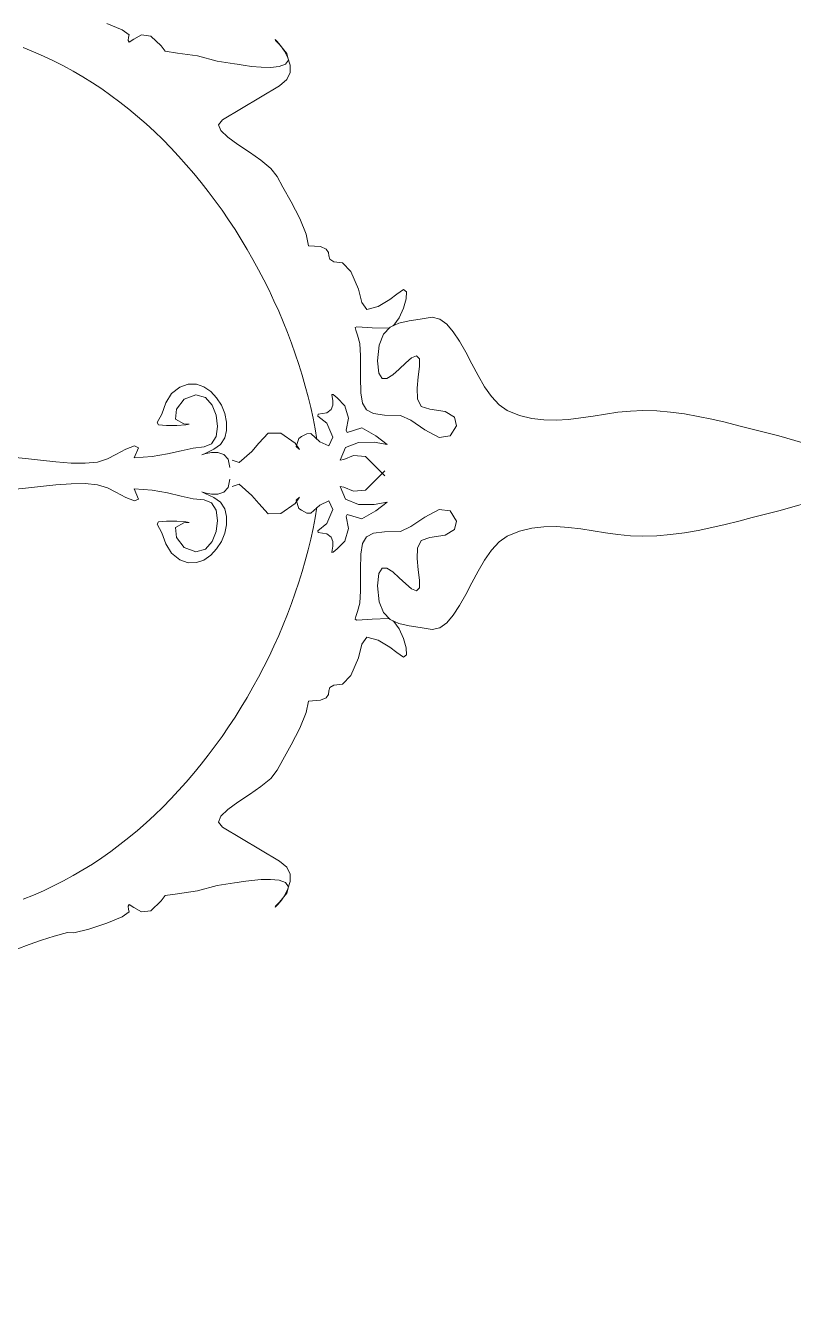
# Model space of a CAD drawing. Header units: centimetres. Extents: x -377343 to 693706, y 194584 to 813780.
# Drawn here: x 142486.8 to 142701, y 492334.6 to 492688.6 of the extents above; entities that cross this region are included whole.
import ezdxf

# ---------------------------------------------------------------- set-up
doc = ezdxf.new("R2010")
doc.units = ezdxf.units.CM
doc.layers.add('PIPA', color=11, linetype='Continuous')
doc.layers.add('TEXT', color=7, linetype='Continuous')

msp = doc.modelspace()

# ---------------------------------------------------------------- linework, layer by layer
at = {"layer": 'PIPA', "lineweight": 35, "extrusion": (0, 0.816497, 0.57735), "elevation": 193451.324}
msp.add_lwpolyline([(-421704.212, -325591.681), (-159560.265, -63447.734), (377343.333, -600351.331), (-158232.47, -1135927.133), (-693706.405, -600453.199), (-454216.825, -360963.619)], dxfattribs=at)
at = {"layer": 'TEXT', "color": 2, "linetype": 'Continuous', "lineweight": 13}
for p, q in [((142513.839, 492687.372), (142509.55, 492689.137)), ((142515.76, 492685.997), (142513.839, 492687.372)), ((142515.46, 492684.42), (142515.61, 492685.321)), ((142515.76, 492683.97), (142515.46, 492684.42)), ((142515.61, 492685.321), (142515.76, 492685.997)), ((142517.036, 492684.783), (142515.76, 492683.97)), ((142519.213, 492685.972), (142517.036, 492684.783)), ((142521.841, 492685.659), (142519.213, 492685.972)), ((142524.668, 492682.931), (142521.841, 492685.659)), ((142556.99, 492684.154), (142556.45, 492684.662)), ((142556.45, 492684.662), (142556.582, 492684.423)), ((142556.582, 492684.423), (142557.65, 492683.294)), ((142557.941, 492683.045), (142556.99, 492684.154)), ((142489.056, 492681.3), (142486.183, 492682.427)), ((142489.056, 492681.3), (142486.183, 492682.427)), ((142491.893, 492680.079), (142489.056, 492681.3)), ((142491.893, 492680.079), (142489.056, 492681.3)), ((142494.693, 492678.767), (142491.893, 492680.079)), ((142494.693, 492678.767), (142491.893, 492680.079)), ((142525.769, 492681.405), (142524.668, 492682.931)), ((142529.273, 492680.929), (142525.769, 492681.405)), ((142534.815, 492680.141), (142529.273, 492680.929)), ((142540.283, 492678.677), (142534.815, 492680.141)), ((142557.65, 492683.294), (142559.689, 492680.762)), ((142559.043, 492681.478), (142557.941, 492683.045)), ((142560.033, 492679.597), (142559.043, 492681.478)), ((142559.689, 492680.762), (142560.144, 492678.97)), ((142497.455, 492677.367), (142494.693, 492678.767)), ((142497.455, 492677.367), (142494.693, 492678.767)), ((142500.179, 492675.88), (142497.455, 492677.367)), ((142500.179, 492675.88), (142497.455, 492677.367)), ((142545.15, 492677.889), (142540.283, 492678.677)), ((142545.847, 492677.776), (142545.15, 492677.889)), ((142547.52, 492677.511), (142545.847, 492677.776)), ((142549.851, 492677.205), (142547.52, 492677.511)), ((142552.517, 492676.97), (142549.851, 492677.205)), ((142555.2, 492676.918), (142552.517, 492676.97)), ((142557.579, 492677.159), (142555.2, 492676.918)), ((142559.334, 492677.806), (142557.579, 492677.159)), ((142560.144, 492678.97), (142559.334, 492677.806)), ((142560.65, 492677.545), (142560.033, 492679.597)), ((142560.633, 492675.467), (142560.65, 492677.545)), ((142502.862, 492674.31), (142500.179, 492675.88)), ((142502.862, 492674.31), (142500.179, 492675.88)), ((142505.506, 492672.657), (142502.862, 492674.31)), ((142505.506, 492672.657), (142502.862, 492674.31)), ((142557.65, 492671.808), (142559.72, 492673.507)), ((142559.72, 492673.507), (142560.633, 492675.467)), ((142508.108, 492670.926), (142505.506, 492672.657)), ((142508.108, 492670.926), (142505.506, 492672.657)), ((142510.668, 492669.118), (142508.108, 492670.926)), ((142510.668, 492669.118), (142508.108, 492670.926)), ((142541.772, 492662.349), (142557.65, 492671.808)), ((142513.186, 492667.236), (142510.668, 492669.118)), ((142513.186, 492667.236), (142510.668, 492669.118)), ((142515.66, 492665.281), (142513.186, 492667.236)), ((142515.66, 492665.281), (142513.186, 492667.236)), ((142518.09, 492663.257), (142515.66, 492665.281)), ((142518.09, 492663.257), (142515.66, 492665.281)), ((142520.474, 492661.166), (142518.09, 492663.257)), ((142520.474, 492661.166), (142518.09, 492663.257)), ((142540.652, 492660.947), (142541.772, 492662.349)), ((142522.813, 492659.01), (142520.474, 492661.166)), ((142522.813, 492659.01), (142520.474, 492661.166)), ((142525.105, 492656.792), (142522.813, 492659.01)), ((142525.105, 492656.792), (142522.813, 492659.01)), ((142541.297, 492659.298), (142540.652, 492660.947)), ((142543.257, 492657.444), (142541.297, 492659.298)), ((142527.349, 492654.514), (142525.105, 492656.792)), ((142527.349, 492654.514), (142525.105, 492656.792)), ((142546.079, 492655.424), (142543.257, 492657.444)), ((142549.314, 492653.277), (142546.079, 492655.424)), ((142529.545, 492652.179), (142527.349, 492654.514)), ((142529.545, 492652.179), (142527.349, 492654.514)), ((142531.691, 492649.788), (142529.545, 492652.179)), ((142531.691, 492649.788), (142529.545, 492652.179)), ((142552.508, 492651.043), (142549.314, 492653.277)), ((142533.788, 492647.344), (142531.691, 492649.788)), ((142533.788, 492647.344), (142531.691, 492649.788)), ((142555.212, 492648.761), (142552.508, 492651.043)), ((142556.974, 492646.472), (142555.212, 492648.761)), ((142535.834, 492644.851), (142533.788, 492647.344)), ((142535.834, 492644.851), (142533.788, 492647.344)), ((142537.828, 492642.309), (142535.834, 492644.851)), ((142537.828, 492642.309), (142535.834, 492644.851)), ((142558.568, 492643.561), (142556.974, 492646.472)), ((142539.77, 492639.722), (142537.828, 492642.309)), ((142539.77, 492639.722), (142537.828, 492642.309)), ((142560.893, 492639.402), (142558.568, 492643.561)), ((142541.659, 492637.091), (142539.77, 492639.722)), ((142541.659, 492637.091), (142539.77, 492639.722)), ((142563.298, 492634.772), (142560.893, 492639.402)), ((142543.493, 492634.42), (142541.659, 492637.091)), ((142543.493, 492634.42), (142541.659, 492637.091)), ((142545.273, 492631.71), (142543.493, 492634.42)), ((142545.273, 492631.71), (142543.493, 492634.42)), ((142565.136, 492630.451), (142563.298, 492634.772)), ((142546.997, 492628.965), (142545.273, 492631.71)), ((142546.997, 492628.965), (142545.273, 492631.71)), ((142565.757, 492627.216), (142565.136, 492630.451)), ((142548.665, 492626.186), (142546.997, 492628.965)), ((142548.665, 492626.186), (142546.997, 492628.965)), ((142569.064, 492626.954), (142565.757, 492627.216)), ((142570.705, 492626.279), (142569.064, 492626.954)), ((142550.276, 492623.376), (142548.665, 492626.186)), ((142550.276, 492623.376), (142548.665, 492626.186)), ((142551.828, 492620.537), (142550.276, 492623.376)), ((142551.828, 492620.537), (142550.276, 492623.376)), ((142571.288, 492625.355), (142570.705, 492626.279)), ((142571.422, 492624.348), (142571.288, 492625.355)), ((142571.716, 492623.424), (142571.422, 492624.348)), ((142572.778, 492622.749), (142571.716, 492623.424)), ((142553.322, 492617.672), (142551.828, 492620.537)), ((142553.322, 492617.672), (142551.828, 492620.537)), ((142575.216, 492622.487), (142572.778, 492622.749)), ((142577.518, 492620.047), (142575.216, 492622.487)), ((142579.67, 492615.13), (142577.518, 492620.047)), ((142554.756, 492614.783), (142553.322, 492617.672)), ((142554.756, 492614.783), (142553.322, 492617.672)), ((142556.13, 492611.872), (142554.756, 492614.783)), ((142556.13, 492611.872), (142554.756, 492614.783)), ((142580.621, 492611.339), (142579.67, 492615.13)), ((142590.418, 492613.703), (142588.46, 492612.194)), ((142592.272, 492614.988), (142590.418, 492613.703)), ((142593.052, 492614.34), (142592.272, 492614.988)), ((142592.962, 492612.392), (142593.052, 492614.34)), ((142557.442, 492608.942), (142556.13, 492611.872)), ((142557.442, 492608.942), (142556.13, 492611.872)), ((142582.009, 492609.428), (142580.621, 492611.339)), ((142585.139, 492610.241), (142582.009, 492609.428)), ((142588.46, 492612.194), (142585.139, 492610.241)), ((142591.004, 492607.124), (142592.21, 492609.776)), ((142592.21, 492609.776), (142592.962, 492612.392)), ((142558.693, 492605.995), (142557.442, 492608.942)), ((142558.693, 492605.995), (142557.442, 492608.942)), ((142559.88, 492603.035), (142558.693, 492605.995)), ((142559.88, 492603.035), (142558.693, 492605.995)), ((142590.969, 492605.618), (142588.55, 492604.484)), ((142589.549, 492605.07), (142591.004, 492607.124)), ((142593.803, 492606.263), (142590.969, 492605.618)), ((142596.926, 492606.718), (142593.803, 492606.263)), ((142600.215, 492607.285), (142596.926, 492606.718)), ((142602.332, 492606.778), (142600.215, 492607.285)), ((142604.288, 492605.374), (142602.332, 492606.778)), ((142561.004, 492600.062), (142559.88, 492603.035)), ((142561.004, 492600.062), (142559.88, 492603.035)), ((142578.721, 492604.413), (142579.211, 492604.636)), ((142578.912, 492603.684), (142578.721, 492604.413)), ((142579.455, 492602.249), (142578.912, 492603.684)), ((142579.211, 492604.636), (142580.711, 492604.551)), ((142580.021, 492599.912), (142579.455, 492602.249)), ((142580.711, 492604.551), (142583.549, 492604.354)), ((142583.549, 492604.354), (142588.053, 492604.245)), ((142586.667, 492602.557), (142585.447, 492599.538)), ((142588.55, 492604.484), (142586.667, 492602.557)), ((142588.053, 492604.245), (142589.549, 492605.07)), ((142606.122, 492603.249), (142604.288, 492605.374)), ((142607.874, 492600.576), (142606.122, 492603.249)), ((142562.064, 492597.079), (142561.004, 492600.062)), ((142562.064, 492597.079), (142561.004, 492600.062)), ((142580.283, 492596.475), (142580.021, 492599.912)), ((142585.447, 492599.538), (142585.013, 492595.123)), ((142609.583, 492597.532), (142607.874, 492600.576)), ((142563.058, 492594.09), (142562.064, 492597.079)), ((142563.058, 492594.09), (142562.064, 492597.079)), ((142580.263, 492590.558), (142580.283, 492596.475)), ((142585.013, 492595.123), (142585.353, 492591.69)), ((142592.851, 492594.553), (142594.486, 492595.918)), ((142594.486, 492595.918), (142595.823, 492596.475)), ((142595.823, 492596.475), (142596.703, 492595.651)), ((142596.703, 492595.651), (142596.737, 492593.528)), ((142611.289, 492594.292), (142609.583, 492597.532)), ((142563.986, 492591.096), (142563.058, 492594.09)), ((142563.986, 492591.096), (142563.058, 492594.09)), ((142585.353, 492591.69), (142586.274, 492590.204)), ((142589.278, 492591.238), (142591.067, 492592.84)), ((142591.067, 492592.84), (142592.851, 492594.553)), ((142596.737, 492593.528), (142596.364, 492590.624)), ((142613.032, 492591.03), (142611.289, 492594.292)), ((142529.931, 492587.811), (142527.584, 492586.002)), ((142529.931, 492587.811), (142527.584, 492586.002)), ((142532.254, 492588.645), (142529.931, 492587.811)), ((142532.254, 492588.645), (142529.931, 492587.811)), ((142534.496, 492588.634), (142532.254, 492588.645)), ((142534.496, 492588.634), (142532.254, 492588.645)), ((142536.597, 492587.908), (142534.496, 492588.634)), ((142536.597, 492587.908), (142534.496, 492588.634)), ((142538.497, 492586.594), (142536.597, 492587.908)), ((142538.497, 492586.594), (142536.597, 492587.908)), ((142564.847, 492588.099), (142563.986, 492591.096)), ((142564.847, 492588.099), (142563.986, 492591.096)), ((142565.641, 492585.102), (142564.847, 492588.099)), ((142565.641, 492585.102), (142564.847, 492588.099)), ((142580.366, 492586.25), (142580.263, 492590.558)), ((142586.274, 492590.204), (142587.632, 492590.207)), ((142587.632, 492590.207), (142589.278, 492591.238)), ((142596.364, 492590.624), (142596.02, 492587.461)), ((142614.85, 492587.922), (142613.032, 492591.03)), ((142616.785, 492585.143), (142614.85, 492587.922)), ((142527.584, 492586.002), (142526.007, 492583.375)), ((142527.584, 492586.002), (142526.007, 492583.375)), ((142528.977, 492581.61), (142531.104, 492584.398)), ((142528.977, 492581.61), (142531.104, 492584.398)), ((142531.104, 492584.398), (142534.34, 492585.664)), ((142531.104, 492584.398), (142534.34, 492585.664)), ((142534.34, 492585.664), (142537.006, 492584.86)), ((142534.34, 492585.664), (142537.006, 492584.86)), ((142537.006, 492584.86), (142538.916, 492582.785)), ((142537.006, 492584.86), (142538.916, 492582.785)), ((142540.138, 492584.823), (142538.497, 492586.594)), ((142540.138, 492584.823), (142538.497, 492586.594)), ((142541.461, 492582.723), (142540.138, 492584.823)), ((142541.461, 492582.723), (142540.138, 492584.823)), ((142566.366, 492582.108), (142565.641, 492585.102)), ((142566.366, 492582.108), (142565.641, 492585.102)), ((142572.599, 492585.732), (142572.238, 492585.765)), ((142572.238, 492585.765), (142572.32, 492585.113)), ((142572.599, 492585.732), (142572.238, 492585.765)), ((142572.238, 492585.765), (142572.32, 492585.113)), ((142572.32, 492585.113), (142572.532, 492584.026)), ((142572.32, 492585.113), (142572.532, 492584.026)), ((142573.713, 492584.767), (142572.599, 492585.732)), ((142573.713, 492584.767), (142572.599, 492585.732)), ((142575.892, 492582.624), (142573.713, 492584.767)), ((142575.892, 492582.624), (142573.713, 492584.767)), ((142580.842, 492583.294), (142580.366, 492586.25)), ((142596.02, 492587.461), (142596.143, 492584.557)), ((142596.143, 492584.557), (142597.17, 492582.434)), ((142618.875, 492582.868), (142616.785, 492585.143)), ((142526.007, 492583.375), (142524.881, 492580.297)), ((142526.007, 492583.375), (142524.881, 492580.297)), ((142528.687, 492578.823), (142528.977, 492581.61)), ((142528.687, 492578.823), (142528.977, 492581.61)), ((142538.916, 492582.785), (142540.057, 492579.947)), ((142538.916, 492582.785), (142540.057, 492579.947)), ((142542.406, 492580.425), (142541.461, 492582.723)), ((142542.406, 492580.425), (142541.461, 492582.723)), ((142567.021, 492579.119), (142566.366, 492582.108)), ((142567.021, 492579.119), (142566.366, 492582.108)), ((142572.103, 492581.531), (142570.839, 492580.618)), ((142572.103, 492581.531), (142570.839, 492580.618)), ((142572.564, 492582.749), (142572.103, 492581.531)), ((142572.564, 492582.749), (142572.103, 492581.531)), ((142572.532, 492584.026), (142572.564, 492582.749)), ((142572.532, 492584.026), (142572.564, 492582.749)), ((142576.893, 492579.121), (142575.892, 492582.624)), ((142576.893, 492579.121), (142575.892, 492582.624)), ((142581.938, 492581.437), (142580.842, 492583.294)), ((142583.903, 492580.426), (142581.938, 492581.437)), ((142597.17, 492582.434), (142599.539, 492581.611)), ((142599.539, 492581.611), (142603.857, 492581.019)), ((142603.857, 492581.019), (142606.464, 492579.415)), ((142621.159, 492581.273), (142618.875, 492582.868)), ((142624.569, 492579.902), (142621.159, 492581.273)), ((142652.025, 492580.779), (142648.561, 492580.286)), ((142655.502, 492581.136), (142652.025, 492580.779)), ((142658.995, 492581.273), (142655.502, 492581.136)), ((142662.846, 492581.156), (142658.995, 492581.273)), ((142666.692, 492580.827), (142662.846, 492581.156)), ((142670.53, 492580.315), (142666.692, 492580.827)), ((142524.881, 492580.297), (142523.53, 492577.894)), ((142524.881, 492580.297), (142523.53, 492577.894)), ((142523.53, 492577.894), (142523.94, 492577.283)), ((142523.53, 492577.894), (142523.94, 492577.283)), ((142523.94, 492577.283), (142526.132, 492577.056)), ((142523.94, 492577.283), (142526.132, 492577.056)), ((142526.132, 492577.056), (142529.019, 492577.092)), ((142526.132, 492577.056), (142529.019, 492577.092)), ((142530.962, 492577.556), (142528.687, 492578.823)), ((142530.962, 492577.556), (142528.687, 492578.823)), ((142529.019, 492577.092), (142531.512, 492577.269)), ((142529.019, 492577.092), (142531.512, 492577.269)), ((142532.523, 492577.464), (142530.962, 492577.556)), ((142532.523, 492577.464), (142530.962, 492577.556)), ((142531.512, 492577.269), (142532.523, 492577.464)), ((142531.512, 492577.269), (142532.523, 492577.464)), ((142540.057, 492579.947), (142540.419, 492576.855)), ((142540.057, 492579.947), (142540.419, 492576.855)), ((142542.916, 492578.056), (142542.406, 492580.425)), ((142542.916, 492578.056), (142542.406, 492580.425)), ((142542.929, 492575.746), (142542.916, 492578.056)), ((142542.929, 492575.746), (142542.916, 492578.056)), ((142567.607, 492576.137), (142567.021, 492579.119)), ((142567.607, 492576.137), (142567.021, 492579.119)), ((142568.46, 492580.259), (142568.31, 492579.721)), ((142568.46, 492580.259), (142568.31, 492579.721)), ((142568.31, 492579.721), (142570.862, 492577.757)), ((142568.31, 492579.721), (142570.862, 492577.757)), ((142570.839, 492580.618), (142568.46, 492580.259)), ((142570.839, 492580.618), (142568.46, 492580.259)), ((142570.862, 492577.757), (142572.514, 492573.84)), ((142570.862, 492577.757), (142572.514, 492573.84)), ((142576.242, 492575.767), (142576.893, 492579.121)), ((142576.242, 492575.767), (142576.893, 492579.121)), ((142586.985, 492580.005), (142583.903, 492580.426)), ((142591.431, 492579.922), (142586.985, 492580.005)), ((142594.308, 492578.597), (142591.431, 492579.922)), ((142598.23, 492575.91), (142594.308, 492578.597)), ((142606.464, 492579.415), (142607.045, 492577.05)), ((142627.979, 492579.052), (142624.569, 492579.902)), ((142631.393, 492578.641), (142627.979, 492579.052)), ((142634.811, 492578.586), (142631.393, 492578.641)), ((142638.236, 492578.806), (142634.811, 492578.586)), ((142641.668, 492579.217), (142638.236, 492578.806)), ((142645.109, 492579.738), (142641.668, 492579.217)), ((142648.561, 492580.286), (142645.109, 492579.738)), ((142674.356, 492579.651), (142670.53, 492580.315)), ((142678.166, 492578.866), (142674.356, 492579.651)), ((142681.956, 492577.989), (142678.166, 492578.866)), ((142685.721, 492577.051), (142681.956, 492577.989)), ((142539.988, 492574.018), (142538.754, 492571.943)), ((142539.988, 492574.018), (142538.754, 492571.943)), ((142540.419, 492576.855), (142539.988, 492574.018)), ((142540.419, 492576.855), (142539.988, 492574.018)), ((142541.234, 492571.82), (142542.389, 492573.624)), ((142541.234, 492571.82), (142542.389, 492573.624)), ((142542.389, 492573.624), (142542.929, 492575.746)), ((142542.389, 492573.624), (142542.929, 492575.746)), ((142554.534, 492575.004), (142551.907, 492572.151)), ((142554.534, 492575.004), (142551.907, 492572.151)), ((142558.062, 492574.929), (142554.534, 492575.004)), ((142558.062, 492574.929), (142554.534, 492575.004)), ((142562.041, 492572.151), (142558.062, 492574.929)), ((142562.041, 492572.151), (142558.062, 492574.929)), ((142563.78, 492574.003), (142563.055, 492573.503)), ((142563.78, 492574.003), (142563.055, 492573.503)), ((142565.257, 492574.804), (142563.78, 492574.003)), ((142565.257, 492574.804), (142563.78, 492574.003)), ((142566.433, 492574.854), (142565.257, 492574.804)), ((142566.433, 492574.854), (142565.257, 492574.804)), ((142568.91, 492572.564), (142566.433, 492574.854)), ((142568.91, 492572.564), (142566.433, 492574.854)), ((142568.122, 492573.165), (142567.607, 492576.137)), ((142568.122, 492573.165), (142567.607, 492576.137)), ((142572.514, 492573.84), (142571.387, 492571.401)), ((142572.514, 492573.84), (142571.387, 492571.401)), ((142576.567, 492575.192), (142576.242, 492575.767)), ((142576.567, 492575.192), (142576.242, 492575.767)), ((142580.659, 492576.418), (142576.567, 492575.192)), ((142580.659, 492576.418), (142576.567, 492575.192)), ((142584.525, 492574.191), (142580.659, 492576.418)), ((142584.525, 492574.191), (142580.659, 492576.418)), ((142587.715, 492571.813), (142584.525, 492574.191)), ((142587.715, 492571.813), (142584.525, 492574.191)), ((142602.215, 492573.793), (142598.23, 492575.91)), ((142605.282, 492574.178), (142602.215, 492573.793)), ((142607.045, 492577.05), (142605.282, 492574.178)), ((142689.458, 492576.084), (142685.721, 492577.051)), ((142693.163, 492575.116), (142689.458, 492576.084)), ((142696.831, 492574.178), (142693.163, 492575.116)), ((142736.018, 492563.03), (142696.831, 492574.178)), ((142514.874, 492570.505), (142512.041, 492568.995)), ((142514.874, 492570.505), (142512.041, 492568.995)), ((142517.268, 492571.432), (142514.874, 492570.505)), ((142517.268, 492571.432), (142514.874, 492570.505)), ((142517.111, 492568.097), (142518.317, 492570.916)), ((142517.111, 492568.097), (142518.317, 492570.916)), ((142518.317, 492570.916), (142517.268, 492571.432)), ((142518.317, 492570.916), (142517.268, 492571.432)), ((142530.246, 492570.068), (142526.489, 492569.168)), ((142530.246, 492570.068), (142526.489, 492569.168)), ((142533.597, 492570.822), (142530.246, 492570.068)), ((142533.597, 492570.822), (142530.246, 492570.068)), ((142536.705, 492571.138), (142533.597, 492570.822)), ((142536.705, 492571.138), (142533.597, 492570.822)), ((142538.754, 492571.943), (142536.705, 492571.138)), ((142538.754, 492571.943), (142536.705, 492571.138)), ((142536.978, 492569.332), (142539.407, 492570.462)), ((142536.978, 492569.332), (142539.407, 492570.462)), ((142539.407, 492570.462), (142541.234, 492571.82)), ((142539.407, 492570.462), (142541.234, 492571.82)), ((142551.907, 492572.151), (142549.98, 492569.874)), ((142551.907, 492572.151), (142549.98, 492569.874)), ((142563.205, 492570.4), (142562.041, 492572.151)), ((142563.205, 492570.4), (142562.041, 492572.151)), ((142563.055, 492573.503), (142562.341, 492571.2)), ((142563.055, 492573.503), (142562.341, 492571.2)), ((142562.341, 492571.2), (142563.205, 492570.4)), ((142562.341, 492571.2), (142563.205, 492570.4)), ((142571.387, 492571.401), (142568.91, 492572.564)), ((142571.387, 492571.401), (142568.91, 492572.564)), ((142574.54, 492567.422), (142576.076, 492570.958)), ((142574.54, 492567.422), (142576.076, 492570.958)), ((142576.076, 492570.958), (142579.734, 492572.405)), ((142576.076, 492570.958), (142579.734, 492572.405)), ((142579.734, 492572.405), (142584.089, 492572.457)), ((142579.734, 492572.405), (142584.089, 492572.457)), ((142584.089, 492572.457), (142587.715, 492571.813)), ((142584.089, 492572.457), (142587.715, 492571.813)), ((142486.877, 492567.902), (142483.113, 492568.282)), ((142486.877, 492567.902), (142483.113, 492568.282)), ((142491.02, 492567.42), (142486.877, 492567.902)), ((142491.02, 492567.42), (142486.877, 492567.902)), ((142495.322, 492566.957), (142491.02, 492567.42)), ((142495.322, 492566.957), (142491.02, 492567.42)), ((142499.561, 492566.637), (142495.322, 492566.957)), ((142499.561, 492566.637), (142495.322, 492566.957)), ((142503.514, 492566.583), (142499.561, 492566.637)), ((142503.514, 492566.583), (142499.561, 492566.637)), ((142506.961, 492566.916), (142503.514, 492566.583)), ((142506.961, 492566.916), (142503.514, 492566.583)), ((142509.679, 492567.76), (142506.961, 492566.916)), ((142509.679, 492567.76), (142506.961, 492566.916)), ((142512.041, 492568.995), (142509.679, 492567.76)), ((142512.041, 492568.995), (142509.679, 492567.76)), ((142522.165, 492568.414), (142517.111, 492568.097)), ((142522.165, 492568.414), (142517.111, 492568.097)), ((142526.489, 492569.168), (142522.165, 492568.414)), ((142526.489, 492569.168), (142522.165, 492568.414)), ((142536.011, 492568.927), (142536.978, 492569.332)), ((142536.011, 492568.927), (142536.978, 492569.332)), ((142536.192, 492568.998), (142536.011, 492568.927)), ((142536.192, 492568.998), (142536.011, 492568.927)), ((142537.207, 492569.294), (142536.192, 492568.998)), ((142537.207, 492569.294), (142536.192, 492568.998)), ((142538.742, 492569.566), (142537.207, 492569.294)), ((142538.742, 492569.566), (142537.207, 492569.294)), ((142540.483, 492569.561), (142538.742, 492569.566)), ((142540.483, 492569.561), (142538.742, 492569.566)), ((142542.116, 492569.032), (142540.483, 492569.561)), ((142542.116, 492569.032), (142540.483, 492569.561)), ((142543.326, 492567.726), (142542.116, 492569.032)), ((142543.326, 492567.726), (142542.116, 492569.032)), ((142543.799, 492565.395), (142543.326, 492567.726)), ((142543.799, 492565.395), (142543.326, 492567.726)), ((142546.401, 492566.771), (142544.475, 492567.422)), ((142546.401, 492566.771), (142544.475, 492567.422)), ((142549.98, 492569.874), (142546.401, 492566.771)), ((142549.98, 492569.874), (142546.401, 492566.771)), ((142575.629, 492567.61), (142574.54, 492567.422)), ((142575.629, 492567.61), (142574.54, 492567.422)), ((142578.294, 492568.698), (142575.629, 492567.61)), ((142578.294, 492568.698), (142575.629, 492567.61)), ((142581.635, 492568.435), (142578.294, 492568.698)), ((142581.635, 492568.435), (142578.294, 492568.698)), ((142587.04, 492563.03), (142581.635, 492568.435)), ((142587.04, 492563.03), (142581.635, 492568.435)), ((142587.04, 492564.471), (142581.635, 492559.066)), ((142587.04, 492564.471), (142581.635, 492559.066)), ((142736.018, 492564.471), (142696.831, 492553.323)), ((142486.877, 492559.599), (142483.113, 492559.22)), ((142486.877, 492559.599), (142483.113, 492559.22)), ((142491.02, 492560.081), (142486.877, 492559.599)), ((142491.02, 492560.081), (142486.877, 492559.599)), ((142495.322, 492560.544), (142491.02, 492560.081)), ((142495.322, 492560.544), (142491.02, 492560.081)), ((142499.561, 492560.864), (142495.322, 492560.544)), ((142499.561, 492560.864), (142495.322, 492560.544)), ((142503.514, 492560.919), (142499.561, 492560.864)), ((142503.514, 492560.919), (142499.561, 492560.864)), ((142506.961, 492560.586), (142503.514, 492560.919)), ((142506.961, 492560.586), (142503.514, 492560.919)), ((142509.679, 492559.742), (142506.961, 492560.586)), ((142509.679, 492559.742), (142506.961, 492560.586)), ((142512.041, 492558.507), (142509.679, 492559.742)), ((142512.041, 492558.507), (142509.679, 492559.742)), ((142517.111, 492559.404), (142518.317, 492556.585)), ((142517.111, 492559.404), (142518.317, 492556.585)), ((142522.165, 492559.088), (142517.111, 492559.404)), ((142522.165, 492559.088), (142517.111, 492559.404)), ((142543.326, 492559.775), (142542.116, 492558.47)), ((142543.326, 492559.775), (142542.116, 492558.47)), ((142543.799, 492562.106), (142543.326, 492559.775)), ((142543.799, 492562.106), (142543.326, 492559.775)), ((142546.401, 492560.73), (142544.475, 492560.079)), ((142546.401, 492560.73), (142544.475, 492560.079)), ((142549.98, 492557.627), (142546.401, 492560.73)), ((142549.98, 492557.627), (142546.401, 492560.73)), ((142575.629, 492559.892), (142574.54, 492560.079)), ((142575.629, 492559.892), (142574.54, 492560.079)), ((142574.54, 492560.079), (142576.076, 492556.543)), ((142574.54, 492560.079), (142576.076, 492556.543)), ((142578.294, 492558.803), (142575.629, 492559.892)), ((142578.294, 492558.803), (142575.629, 492559.892)), ((142514.874, 492556.996), (142512.041, 492558.507)), ((142514.874, 492556.996), (142512.041, 492558.507)), ((142517.268, 492556.069), (142514.874, 492556.996)), ((142517.268, 492556.069), (142514.874, 492556.996)), ((142518.317, 492556.585), (142517.268, 492556.069)), ((142518.317, 492556.585), (142517.268, 492556.069)), ((142526.489, 492558.334), (142522.165, 492559.088)), ((142526.489, 492558.334), (142522.165, 492559.088)), ((142530.246, 492557.434), (142526.489, 492558.334)), ((142530.246, 492557.434), (142526.489, 492558.334)), ((142533.597, 492556.68), (142530.246, 492557.434)), ((142533.597, 492556.68), (142530.246, 492557.434)), ((142536.705, 492556.363), (142533.597, 492556.68)), ((142536.705, 492556.363), (142533.597, 492556.68)), ((142536.192, 492558.503), (142536.011, 492558.574)), ((142536.011, 492558.574), (142536.978, 492558.169)), ((142536.192, 492558.503), (142536.011, 492558.574)), ((142536.011, 492558.574), (142536.978, 492558.169)), ((142537.207, 492558.207), (142536.192, 492558.503)), ((142537.207, 492558.207), (142536.192, 492558.503)), ((142538.754, 492555.559), (142536.705, 492556.363)), ((142538.754, 492555.559), (142536.705, 492556.363)), ((142536.978, 492558.169), (142539.407, 492557.039)), ((142536.978, 492558.169), (142539.407, 492557.039)), ((142538.742, 492557.936), (142537.207, 492558.207)), ((142538.742, 492557.936), (142537.207, 492558.207)), ((142540.483, 492557.94), (142538.742, 492557.936)), ((142540.483, 492557.94), (142538.742, 492557.936)), ((142539.407, 492557.039), (142541.234, 492555.681)), ((142539.407, 492557.039), (142541.234, 492555.681)), ((142542.116, 492558.47), (142540.483, 492557.94)), ((142542.116, 492558.47), (142540.483, 492557.94)), ((142551.907, 492555.35), (142549.98, 492557.627)), ((142551.907, 492555.35), (142549.98, 492557.627)), ((142563.205, 492557.102), (142562.041, 492555.35)), ((142563.205, 492557.102), (142562.041, 492555.35)), ((142562.341, 492556.301), (142563.205, 492557.102)), ((142562.341, 492556.301), (142563.205, 492557.102)), ((142563.055, 492553.999), (142562.341, 492556.301)), ((142563.055, 492553.999), (142562.341, 492556.301)), ((142571.387, 492556.101), (142568.91, 492554.937)), ((142571.387, 492556.101), (142568.91, 492554.937)), ((142572.514, 492553.661), (142571.387, 492556.101)), ((142572.514, 492553.661), (142571.387, 492556.101)), ((142576.076, 492556.543), (142579.734, 492555.097)), ((142576.076, 492556.543), (142579.734, 492555.097)), ((142581.635, 492559.066), (142578.294, 492558.803)), ((142581.635, 492559.066), (142578.294, 492558.803)), ((142539.988, 492553.484), (142538.754, 492555.559)), ((142539.988, 492553.484), (142538.754, 492555.559)), ((142540.419, 492550.646), (142539.988, 492553.484)), ((142540.419, 492550.646), (142539.988, 492553.484)), ((142541.234, 492555.681), (142542.389, 492553.877)), ((142541.234, 492555.681), (142542.389, 492553.877)), ((142542.389, 492553.877), (142542.929, 492551.755)), ((142542.389, 492553.877), (142542.929, 492551.755)), ((142554.534, 492552.497), (142551.907, 492555.35)), ((142554.534, 492552.497), (142551.907, 492555.35)), ((142558.062, 492552.572), (142554.534, 492552.497)), ((142558.062, 492552.572), (142554.534, 492552.497)), ((142562.041, 492555.35), (142558.062, 492552.572)), ((142562.041, 492555.35), (142558.062, 492552.572)), ((142563.78, 492553.498), (142563.055, 492553.999)), ((142563.78, 492553.498), (142563.055, 492553.999)), ((142565.257, 492552.697), (142563.78, 492553.498)), ((142565.257, 492552.697), (142563.78, 492553.498)), ((142566.433, 492552.647), (142565.257, 492552.697)), ((142566.433, 492552.647), (142565.257, 492552.697)), ((142568.91, 492554.937), (142566.433, 492552.647)), ((142568.91, 492554.937), (142566.433, 492552.647)), ((142568.122, 492554.336), (142567.607, 492551.364)), ((142568.122, 492554.336), (142567.607, 492551.364)), ((142570.862, 492549.745), (142572.514, 492553.661)), ((142570.862, 492549.745), (142572.514, 492553.661)), ((142576.567, 492552.31), (142576.242, 492551.734)), ((142576.567, 492552.31), (142576.242, 492551.734)), ((142580.659, 492551.083), (142576.567, 492552.31)), ((142580.659, 492551.083), (142576.567, 492552.31)), ((142579.734, 492555.097), (142584.089, 492555.044)), ((142579.734, 492555.097), (142584.089, 492555.044)), ((142584.525, 492553.311), (142580.659, 492551.083)), ((142584.525, 492553.311), (142580.659, 492551.083)), ((142584.089, 492555.044), (142587.715, 492555.688)), ((142584.089, 492555.044), (142587.715, 492555.688)), ((142587.715, 492555.688), (142584.525, 492553.311)), ((142587.715, 492555.688), (142584.525, 492553.311)), ((142602.215, 492553.708), (142598.23, 492551.592)), ((142605.282, 492553.323), (142602.215, 492553.708)), ((142607.045, 492550.452), (142605.282, 492553.323)), ((142693.163, 492552.386), (142689.458, 492551.418)), ((142696.831, 492553.323), (142693.163, 492552.386)), ((142523.53, 492549.607), (142523.94, 492550.219)), ((142523.53, 492549.607), (142523.94, 492550.219)), ((142524.881, 492547.205), (142523.53, 492549.607)), ((142524.881, 492547.205), (142523.53, 492549.607)), ((142523.94, 492550.219), (142526.132, 492550.445)), ((142523.94, 492550.219), (142526.132, 492550.445)), ((142526.132, 492550.445), (142529.019, 492550.409)), ((142526.132, 492550.445), (142529.019, 492550.409)), ((142530.962, 492549.945), (142528.687, 492548.678)), ((142530.962, 492549.945), (142528.687, 492548.678)), ((142529.019, 492550.409), (142531.512, 492550.233)), ((142529.019, 492550.409), (142531.512, 492550.233)), ((142532.523, 492550.037), (142530.962, 492549.945)), ((142532.523, 492550.037), (142530.962, 492549.945)), ((142531.512, 492550.233), (142532.523, 492550.037)), ((142531.512, 492550.233), (142532.523, 492550.037)), ((142540.057, 492547.555), (142540.419, 492550.646)), ((142540.057, 492547.555), (142540.419, 492550.646)), ((142542.916, 492549.446), (142542.406, 492547.077)), ((142542.916, 492549.446), (142542.406, 492547.077)), ((142542.929, 492551.755), (142542.916, 492549.446)), ((142542.929, 492551.755), (142542.916, 492549.446)), ((142567.607, 492551.364), (142567.021, 492548.382)), ((142567.607, 492551.364), (142567.021, 492548.382)), ((142568.31, 492547.78), (142570.862, 492549.745)), ((142568.31, 492547.78), (142570.862, 492549.745)), ((142576.242, 492551.734), (142576.893, 492548.381)), ((142576.242, 492551.734), (142576.893, 492548.381)), ((142594.308, 492548.905), (142591.431, 492547.58)), ((142598.23, 492551.592), (142594.308, 492548.905)), ((142606.464, 492548.087), (142607.045, 492550.452)), ((142631.393, 492548.86), (142627.979, 492548.449)), ((142634.811, 492548.915), (142631.393, 492548.86)), ((142638.236, 492548.696), (142634.811, 492548.915)), ((142681.956, 492549.512), (142678.166, 492548.636)), ((142685.721, 492550.45), (142681.956, 492549.512)), ((142689.458, 492551.418), (142685.721, 492550.45)), ((142526.007, 492544.127), (142524.881, 492547.205)), ((142526.007, 492544.127), (142524.881, 492547.205)), ((142528.687, 492548.678), (142528.977, 492545.891)), ((142528.687, 492548.678), (142528.977, 492545.891)), ((142528.977, 492545.891), (142531.104, 492543.104)), ((142528.977, 492545.891), (142531.104, 492543.104)), ((142538.916, 492544.717), (142540.057, 492547.555)), ((142538.916, 492544.717), (142540.057, 492547.555)), ((142542.406, 492547.077), (142541.461, 492544.778)), ((142542.406, 492547.077), (142541.461, 492544.778)), ((142566.366, 492545.393), (142565.641, 492542.399)), ((142566.366, 492545.393), (142565.641, 492542.399)), ((142567.021, 492548.382), (142566.366, 492545.393)), ((142567.021, 492548.382), (142566.366, 492545.393)), ((142568.46, 492547.242), (142568.31, 492547.78)), ((142568.46, 492547.242), (142568.31, 492547.78)), ((142570.839, 492546.883), (142568.46, 492547.242)), ((142570.839, 492546.883), (142568.46, 492547.242)), ((142572.103, 492545.971), (142570.839, 492546.883)), ((142572.103, 492545.971), (142570.839, 492546.883)), ((142572.564, 492544.752), (142572.103, 492545.971)), ((142572.564, 492544.752), (142572.103, 492545.971)), ((142576.893, 492548.381), (142575.892, 492544.878)), ((142576.893, 492548.381), (142575.892, 492544.878)), ((142581.938, 492546.064), (142580.842, 492544.208)), ((142583.903, 492547.076), (142581.938, 492546.064)), ((142586.985, 492547.496), (142583.903, 492547.076)), ((142591.431, 492547.58), (142586.985, 492547.496)), ((142597.17, 492545.068), (142599.539, 492545.891)), ((142599.539, 492545.891), (142603.857, 492546.482)), ((142603.857, 492546.482), (142606.464, 492548.087)), ((142621.159, 492546.229), (142618.875, 492544.633)), ((142624.569, 492547.599), (142621.159, 492546.229)), ((142627.979, 492548.449), (142624.569, 492547.599)), ((142641.668, 492548.285), (142638.236, 492548.696)), ((142645.109, 492547.764), (142641.668, 492548.285)), ((142648.561, 492547.216), (142645.109, 492547.764)), ((142652.025, 492546.722), (142648.561, 492547.216)), ((142655.502, 492546.366), (142652.025, 492546.722)), ((142658.995, 492546.229), (142655.502, 492546.366)), ((142662.846, 492546.345), (142658.995, 492546.229)), ((142666.692, 492546.675), (142662.846, 492546.345)), ((142670.53, 492547.187), (142666.692, 492546.675)), ((142674.356, 492547.85), (142670.53, 492547.187)), ((142678.166, 492548.636), (142674.356, 492547.85)), ((142527.584, 492541.499), (142526.007, 492544.127)), ((142527.584, 492541.499), (142526.007, 492544.127)), ((142531.104, 492543.104), (142534.34, 492541.837)), ((142531.104, 492543.104), (142534.34, 492541.837)), ((142534.34, 492541.837), (142537.006, 492542.642)), ((142534.34, 492541.837), (142537.006, 492542.642)), ((142537.006, 492542.642), (142538.916, 492544.717)), ((142537.006, 492542.642), (142538.916, 492544.717)), ((142540.138, 492542.678), (142538.497, 492540.907)), ((142540.138, 492542.678), (142538.497, 492540.907)), ((142541.461, 492544.778), (142540.138, 492542.678)), ((142541.461, 492544.778), (142540.138, 492542.678)), ((142565.641, 492542.399), (142564.847, 492539.402)), ((142565.641, 492542.399), (142564.847, 492539.402)), ((142572.238, 492541.737), (142572.32, 492542.388)), ((142572.238, 492541.737), (142572.32, 492542.388)), ((142572.599, 492541.77), (142572.238, 492541.737)), ((142572.599, 492541.77), (142572.238, 492541.737)), ((142572.32, 492542.388), (142572.532, 492543.476)), ((142572.32, 492542.388), (142572.532, 492543.476)), ((142572.532, 492543.476), (142572.564, 492544.752)), ((142572.532, 492543.476), (142572.564, 492544.752)), ((142573.713, 492542.734), (142572.599, 492541.77)), ((142573.713, 492542.734), (142572.599, 492541.77)), ((142575.892, 492544.878), (142573.713, 492542.734)), ((142575.892, 492544.878), (142573.713, 492542.734)), ((142580.842, 492544.208), (142580.366, 492541.252)), ((142596.02, 492540.041), (142596.143, 492542.944)), ((142596.143, 492542.944), (142597.17, 492545.068)), ((142616.785, 492542.358), (142614.85, 492539.579)), ((142618.875, 492544.633), (142616.785, 492542.358)), ((142529.931, 492539.691), (142527.584, 492541.499)), ((142529.931, 492539.691), (142527.584, 492541.499)), ((142532.254, 492538.856), (142529.931, 492539.691)), ((142532.254, 492538.856), (142529.931, 492539.691)), ((142534.496, 492538.867), (142532.254, 492538.856)), ((142534.496, 492538.867), (142532.254, 492538.856)), ((142536.597, 492539.594), (142534.496, 492538.867)), ((142536.597, 492539.594), (142534.496, 492538.867)), ((142538.497, 492540.907), (142536.597, 492539.594)), ((142538.497, 492540.907), (142536.597, 492539.594)), ((142564.847, 492539.402), (142563.986, 492536.406)), ((142564.847, 492539.402), (142563.986, 492536.406)), ((142580.366, 492541.252), (142580.263, 492536.943)), ((142596.364, 492536.877), (142596.02, 492540.041)), ((142614.85, 492539.579), (142613.032, 492536.471)), ((142563.986, 492536.406), (142563.058, 492533.412)), ((142563.986, 492536.406), (142563.058, 492533.412)), ((142580.263, 492536.943), (142580.283, 492531.027)), ((142585.013, 492532.378), (142585.353, 492535.812)), ((142585.353, 492535.812), (142586.274, 492537.298)), ((142586.274, 492537.298), (142587.632, 492537.295)), ((142587.632, 492537.295), (142589.278, 492536.263)), ((142589.278, 492536.263), (142591.067, 492534.661)), ((142591.067, 492534.661), (142592.851, 492532.948)), ((142596.737, 492533.974), (142596.364, 492536.877)), ((142613.032, 492536.471), (142611.289, 492533.21)), ((142563.058, 492533.412), (142562.064, 492530.422)), ((142563.058, 492533.412), (142562.064, 492530.422)), ((142585.447, 492527.964), (142585.013, 492532.378)), ((142592.851, 492532.948), (142594.486, 492531.584)), ((142594.486, 492531.584), (142595.823, 492531.027)), ((142595.823, 492531.027), (142596.703, 492531.85)), ((142596.703, 492531.85), (142596.737, 492533.974)), ((142611.289, 492533.21), (142609.583, 492529.969)), ((142562.064, 492530.422), (142561.004, 492527.44)), ((142562.064, 492530.422), (142561.004, 492527.44)), ((142580.021, 492527.589), (142579.455, 492525.252)), ((142580.283, 492531.027), (142580.021, 492527.589)), ((142586.667, 492524.944), (142585.447, 492527.964)), ((142609.583, 492529.969), (142607.874, 492526.926)), ((142559.88, 492524.467), (142558.693, 492521.506)), ((142559.88, 492524.467), (142558.693, 492521.506)), ((142561.004, 492527.44), (142559.88, 492524.467)), ((142561.004, 492527.44), (142559.88, 492524.467)), ((142579.455, 492525.252), (142578.912, 492523.818)), ((142588.55, 492523.018), (142586.667, 492524.944)), ((142606.122, 492524.253), (142604.288, 492522.127)), ((142607.874, 492526.926), (142606.122, 492524.253)), ((142558.693, 492521.506), (142557.442, 492518.559)), ((142558.693, 492521.506), (142557.442, 492518.559)), ((142578.912, 492523.818), (142578.721, 492523.088)), ((142578.721, 492523.088), (142579.211, 492522.865)), ((142579.211, 492522.865), (142580.711, 492522.951)), ((142580.711, 492522.951), (142583.549, 492523.148)), ((142583.549, 492523.148), (142588.053, 492523.257)), ((142588.053, 492523.257), (142589.549, 492522.432)), ((142590.969, 492521.883), (142588.55, 492523.018)), ((142589.549, 492522.432), (142591.004, 492520.377)), ((142593.803, 492521.239), (142590.969, 492521.883)), ((142596.926, 492520.784), (142593.803, 492521.239)), ((142600.215, 492520.217), (142596.926, 492520.784)), ((142602.332, 492520.724), (142600.215, 492520.217)), ((142604.288, 492522.127), (142602.332, 492520.724)), ((142557.442, 492518.559), (142556.13, 492515.63)), ((142557.442, 492518.559), (142556.13, 492515.63)), ((142582.009, 492518.074), (142580.621, 492516.163)), ((142585.139, 492517.261), (142582.009, 492518.074)), ((142588.46, 492515.308), (142585.139, 492517.261)), ((142591.004, 492520.377), (142592.21, 492517.726)), ((142592.21, 492517.726), (142592.962, 492515.11)), ((142556.13, 492515.63), (142554.756, 492512.719)), ((142556.13, 492515.63), (142554.756, 492512.719)), ((142580.621, 492516.163), (142579.67, 492512.372)), ((142590.418, 492513.798), (142588.46, 492515.308)), ((142592.272, 492512.514), (142590.418, 492513.798)), ((142592.962, 492515.11), (142593.052, 492513.162)), ((142553.322, 492509.83), (142551.828, 492506.965)), ((142553.322, 492509.83), (142551.828, 492506.965)), ((142554.756, 492512.719), (142553.322, 492509.83)), ((142554.756, 492512.719), (142553.322, 492509.83)), ((142579.67, 492512.372), (142577.518, 492507.455)), ((142593.052, 492513.162), (142592.272, 492512.514)), ((142551.828, 492506.965), (142550.276, 492504.126)), ((142551.828, 492506.965), (142550.276, 492504.126)), ((142577.518, 492507.455), (142575.216, 492505.015)), ((142550.276, 492504.126), (142548.665, 492501.316)), ((142550.276, 492504.126), (142548.665, 492501.316)), ((142571.422, 492503.154), (142571.288, 492502.147)), ((142571.716, 492504.077), (142571.422, 492503.154)), ((142572.778, 492504.753), (142571.716, 492504.077)), ((142575.216, 492505.015), (142572.778, 492504.753)), ((142548.665, 492501.316), (142546.997, 492498.537)), ((142548.665, 492501.316), (142546.997, 492498.537)), ((142565.757, 492500.286), (142565.136, 492497.051)), ((142569.064, 492500.547), (142565.757, 492500.286)), ((142570.705, 492501.223), (142569.064, 492500.547)), ((142571.288, 492502.147), (142570.705, 492501.223)), ((142545.273, 492495.791), (142543.493, 492493.082)), ((142545.273, 492495.791), (142543.493, 492493.082)), ((142546.997, 492498.537), (142545.273, 492495.791)), ((142546.997, 492498.537), (142545.273, 492495.791)), ((142565.136, 492497.051), (142563.298, 492492.729)), ((142543.493, 492493.082), (142541.659, 492490.41)), ((142543.493, 492493.082), (142541.659, 492490.41)), ((142563.298, 492492.729), (142560.893, 492488.1)), ((142541.659, 492490.41), (142539.77, 492487.78)), ((142541.659, 492490.41), (142539.77, 492487.78)), ((142537.828, 492485.193), (142535.834, 492482.651)), ((142537.828, 492485.193), (142535.834, 492482.651)), ((142539.77, 492487.78), (142537.828, 492485.193)), ((142539.77, 492487.78), (142537.828, 492485.193)), ((142560.893, 492488.1), (142558.568, 492483.94)), ((142535.834, 492482.651), (142533.788, 492480.157)), ((142535.834, 492482.651), (142533.788, 492480.157)), ((142558.568, 492483.94), (142556.974, 492481.03)), ((142533.788, 492480.157), (142531.691, 492477.714)), ((142533.788, 492480.157), (142531.691, 492477.714)), ((142555.212, 492478.74), (142552.508, 492476.459)), ((142556.974, 492481.03), (142555.212, 492478.74)), ((142529.545, 492475.323), (142527.349, 492472.987)), ((142529.545, 492475.323), (142527.349, 492472.987)), ((142531.691, 492477.714), (142529.545, 492475.323)), ((142531.691, 492477.714), (142529.545, 492475.323)), ((142552.508, 492476.459), (142549.314, 492474.225)), ((142527.349, 492472.987), (142525.105, 492470.709)), ((142527.349, 492472.987), (142525.105, 492470.709)), ((142546.079, 492472.078), (142543.257, 492470.057)), ((142549.314, 492474.225), (142546.079, 492472.078)), ((142522.813, 492468.491), (142520.474, 492466.335)), ((142522.813, 492468.491), (142520.474, 492466.335)), ((142525.105, 492470.709), (142522.813, 492468.491)), ((142525.105, 492470.709), (142522.813, 492468.491)), ((142541.297, 492468.203), (142540.652, 492466.555)), ((142543.257, 492470.057), (142541.297, 492468.203)), ((142518.09, 492464.244), (142515.66, 492462.22)), ((142518.09, 492464.244), (142515.66, 492462.22)), ((142520.474, 492466.335), (142518.09, 492464.244)), ((142520.474, 492466.335), (142518.09, 492464.244)), ((142540.652, 492466.555), (142541.772, 492465.152)), ((142541.772, 492465.152), (142557.65, 492455.693)), ((142513.186, 492460.266), (142510.668, 492458.384)), ((142513.186, 492460.266), (142510.668, 492458.384)), ((142515.66, 492462.22), (142513.186, 492460.266)), ((142515.66, 492462.22), (142513.186, 492460.266)), ((142510.668, 492458.384), (142508.108, 492456.576)), ((142510.668, 492458.384), (142508.108, 492456.576)), ((142502.862, 492453.192), (142500.179, 492451.621)), ((142502.862, 492453.192), (142500.179, 492451.621)), ((142505.506, 492454.844), (142502.862, 492453.192)), ((142505.506, 492454.844), (142502.862, 492453.192)), ((142508.108, 492456.576), (142505.506, 492454.844)), ((142508.108, 492456.576), (142505.506, 492454.844)), ((142557.65, 492455.693), (142559.72, 492453.995)), ((142559.72, 492453.995), (142560.633, 492452.034)), ((142497.455, 492450.135), (142494.693, 492448.734)), ((142497.455, 492450.135), (142494.693, 492448.734)), ((142500.179, 492451.621), (142497.455, 492450.135)), ((142500.179, 492451.621), (142497.455, 492450.135)), ((142545.847, 492449.726), (142545.15, 492449.613)), ((142547.52, 492449.991), (142545.847, 492449.726)), ((142549.851, 492450.297), (142547.52, 492449.991)), ((142552.517, 492450.532), (142549.851, 492450.297)), ((142555.2, 492450.584), (142552.517, 492450.532)), ((142557.579, 492450.342), (142555.2, 492450.584)), ((142559.334, 492449.696), (142557.579, 492450.342)), ((142560.144, 492448.532), (142559.334, 492449.696)), ((142560.65, 492449.956), (142560.033, 492447.905)), ((142560.633, 492452.034), (142560.65, 492449.956)), ((142489.056, 492446.202), (142486.183, 492445.075)), ((142489.056, 492446.202), (142486.183, 492445.075)), ((142491.893, 492447.423), (142489.056, 492446.202)), ((142491.893, 492447.423), (142489.056, 492446.202)), ((142494.693, 492448.734), (142491.893, 492447.423)), ((142494.693, 492448.734), (142491.893, 492447.423)), ((142525.769, 492446.097), (142524.668, 492444.57)), ((142529.273, 492446.572), (142525.769, 492446.097)), ((142534.815, 492447.361), (142529.273, 492446.572)), ((142540.283, 492448.824), (142534.815, 492447.361)), ((142545.15, 492449.613), (142540.283, 492448.824)), ((142557.65, 492444.208), (142559.689, 492446.74)), ((142560.033, 492447.905), (142559.043, 492446.023)), ((142559.689, 492446.74), (142560.144, 492448.532)), ((142515.76, 492443.532), (142515.46, 492443.082)), ((142515.46, 492443.082), (142515.61, 492442.181)), ((142517.036, 492442.719), (142515.76, 492443.532)), ((142519.213, 492441.53), (142517.036, 492442.719)), ((142524.668, 492444.57), (142521.841, 492441.843)), ((142556.99, 492443.347), (142556.45, 492442.84)), ((142556.45, 492442.84), (142556.582, 492443.079)), ((142556.582, 492443.079), (142557.65, 492444.208)), ((142557.941, 492444.456), (142556.99, 492443.347)), ((142559.043, 492446.023), (142557.941, 492444.456)), ((142513.839, 492440.129), (142509.55, 492438.365)), ((142515.76, 492441.505), (142513.839, 492440.129)), ((142515.61, 492442.181), (142515.76, 492441.505)), ((142521.841, 492441.843), (142519.213, 492441.53)), ((142498.531, 492435.762), (142494.857, 492434.759)), ((142500.291, 492435.678), (142498.531, 492435.762)), ((142504.498, 492436.713), (142500.291, 492435.678)), ((142509.55, 492438.365), (142504.498, 492436.713)), ((142487.857, 492432.378), (142484.462, 492431.119)), ((142491.31, 492433.611), (142487.857, 492432.378)), ((142494.857, 492434.759), (142491.31, 492433.611))]:
    msp.add_line(p, q, dxfattribs=at)

doc.saveas('drawing.dxf')
